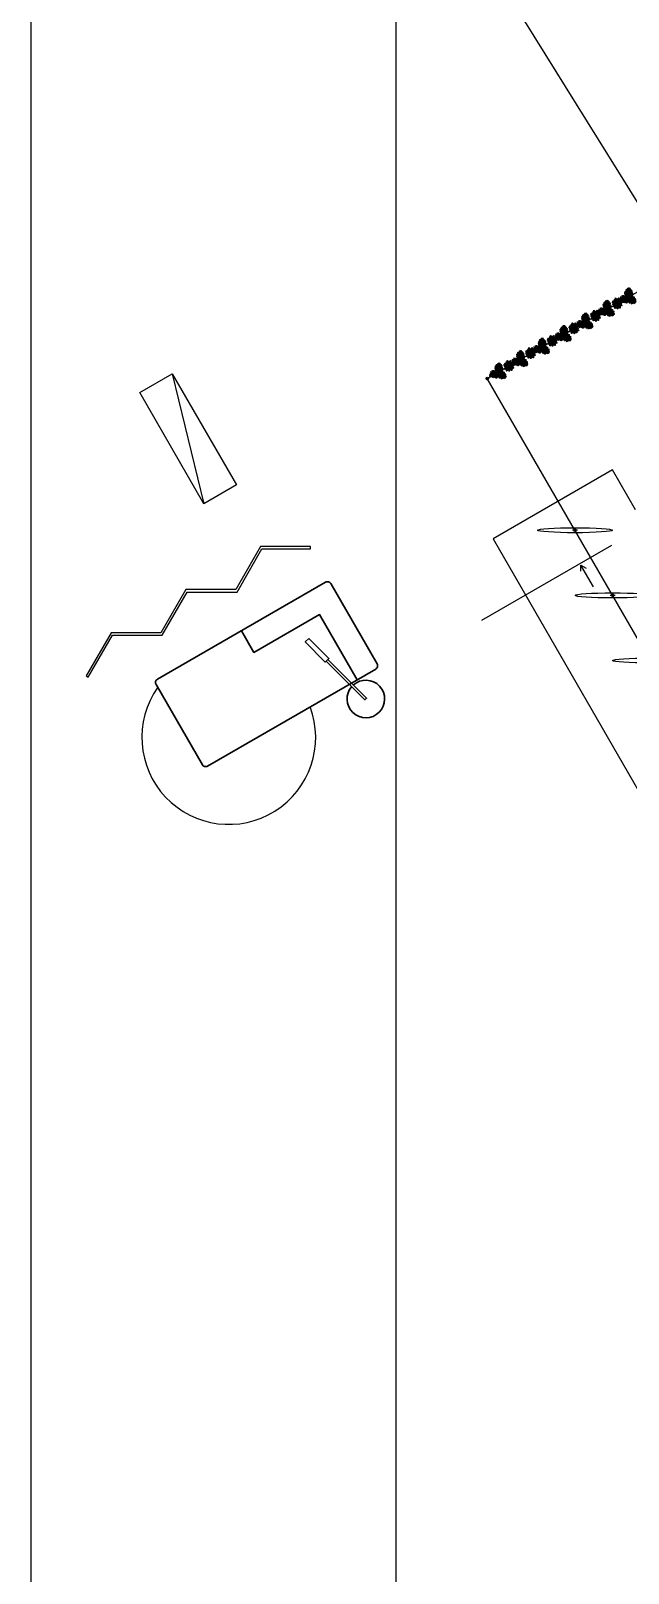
# Model space of a CAD drawing. Header units: metres. Extents: x 97 to 197, y 104 to 205.
# Drawn here: x 96.65 to 101.42, y 138.78 to 151.09 of the extents above; entities that cross this region are included whole.
import ezdxf

# ---------------------------------------------------------------- set-up
doc = ezdxf.new("R2010")
doc.units = ezdxf.units.M
doc.linetypes.add('ACAD_ISO10W100', pattern=[18, 12, -3, 0, -3])
doc.linetypes.add('ACAD_ISO12W100', pattern=[21, 12, -3, 0, -3, 0, -3])
doc.layers.get('0').update_dxf_attribs({"plot": 0})
for name, color, linetype in [('1-ALV_CORTE', 5, 'Continuous'), ('10-PROJ_SUP', 2, 'ACAD_ISO12W100'), ('11-ESQ_CORTE', 3, 'Continuous'), ('16-EIXOS', 253, 'ACAD_ISO10W100'), ('3-LAYOUT', 2, 'Continuous'), ('5-PISO', 1, 'Continuous'), ('6-VEGETAÇÃO', 104, 'Continuous'), ('7-PISO_INF', 253, 'Continuous'), ('TEXT', 1, 'Continuous')]:
    doc.layers.add(name, color=color, linetype=linetype)

# ---------------------------------------------------------------- blocks, each defined once
blk = doc.blocks.new('BRISE-VERT')
at = {"layer": '11-ESQ_CORTE', "color": 7, "ltscale": 0.01, "true_color": 0xffffff}
for p, q in [((0.02, 0), (-0.02, 0)), ((0, -0.02), (0, 0.02))]:
    blk.add_line(p, q, dxfattribs=at)
blk.add_circle((0, 0), 0.01, dxfattribs=at)
at = {"layer": '11-ESQ_CORTE', "ltscale": 0.01}
blk.add_ellipse((0, 0), major_axis=(0, -0.3), ratio=0.066667, dxfattribs=at)
blk = doc.blocks.new('*U38')
at = {"layer": '5-PISO', "ltscale": 0.1}
blk.add_circle((0.056, 0), 0.01, dxfattribs=at)
blk = doc.blocks.new('*U39')
at = {"layer": '1-ALV_CORTE', "color": 0, "linetype": 'ByBlock', "lineweight": -2, "transparency": 16777216}
for p in [(0.453, -3.7), (0.553, -3.7), (0.653, -3.7), (0.753, -3.7), (0.853, -3.7), (0.952, -3.7), (1.052, -3.7), (1.152, -3.7), (1.252, -3.7), (1.352, -3.7), (1.452, -3.7), (1.551, -3.7), (1.651, -3.7), (1.751, -3.7), (1.851, -3.7), (1.951, -3.7), (2.051, -3.7), (2.15, -3.7), (2.25, -3.7)]:
    blk.add_blockref('*U38', p, dxfattribs=at)
blk = doc.blocks.new('A$C5E6B4C6F')
at = {"layer": '6-VEGETAÇÃO', "color": 76}
for points in [[(1.62, 1.73, -2.03), (1.46, 1.92, -2.09), (1.33, 1.99, -2.14), (1.5, 1.96, -2.08)], [(1.68, 1.81, -2.09), (1.51, 1.97, -2.18), (1.41, 2.01, -2.2), (1.56, 1.99, -2.21)], [(1.72, 1.87, -2.15), (1.59, 2.02, -2.24), (1.71, 1.97, -2.22)], [(1.78, 1.95, -2.26), (1.67, 2.02, -2.3), (1.63, 2.08, -2.36), (1.73, 2.03, -2.35)], [(1.81, 1.99, -2.34), (1.74, 2.07, -2.42), (1.79, 2.06, -2.44)], [(1.81, 2, -2.35), (1.93, 1.92, -2.42), (1.89, 1.98, -2.44)], [(0.05, 1.18, -2.34), (0.02, 1.09, -2.42), (0, 1.14, -2.44)], [(0.05, 1.18, -2.35), (0.05, 1.32, -2.42), (0.02, 1.26, -2.44)], [(0.14, 1.18, -2.19), (0.15, 1.18, -2.19), (0.04, 1.19, -2.38), (0.03, 1.19, -2.38)], [(0.1, 1.18, -2.26), (0.09, 1.06, -2.3), (0.07, 0.99, -2.36), (0.06, 1.1, -2.35)], [(0.12, 1.19, -2.24), (0.12, 1.3, -2.3), (0.15, 1.39, -2.3), (0.07, 1.26, -2.36)], [(0.2, 1.17, -2.15), (0.14, 0.98, -2.24), (0.12, 1.11, -2.22)], [(0.35, 1.16, -2.03), (0.36, 1.16, -2.03), (0.15, 1.18, -2.19), (0.14, 1.18, -2.19)], [(0.26, 1.17, -2.1), (0.21, 1.32, -2.2), (0.29, 1.49, -2.21), (0.16, 1.31, -2.24)], [(0.27, 1.16, -2.09), (0.22, 0.94, -2.18), (0.24, 0.83, -2.2), (0.18, 0.97, -2.21)], [(0.36, 1.16, -2.03), (0.3, 1.3, -2.06), (0.41, 1.63, -2.18), (0.23, 1.29, -2.05)], [(0.38, 1.15, -2.03), (0.29, 0.93, -2.09), (0.29, 0.77, -2.14), (0.24, 0.94, -2.08)], [(0.48, 1.14, -2.05), (0.41, 0.91, -2.11), (0.52, 0.68, -2.19), (0.33, 0.88, -2.11)], [(0.48, 1.14, -2.05), (0.42, 1.36, -2.1), (0.48, 1.55, -2.16), (0.35, 1.33, -2.08)], [(0.76, 1.12, -2.09), (0.77, 1.12, -2.09), (0.36, 1.16, -2.03), (0.35, 1.16, -2.03)], [(0.59, 1.14, -2.07), (0.54, 1.34, -2.11), (0.63, 1.66, -2.22), (0.47, 1.34, -2.11)], [(0.61, 1.13, -2.07), (0.58, 0.95, -2.12), (0.58, 0.67, -2.2), (0.5, 0.99, -2.1)], [(0.71, 1.12, -2.08), (0.66, 1.38, -2.15), (0.75, 1.63, -2.23), (0.59, 1.38, -2.13)], [(0.8, 1.12, -2.15), (0.76, 1.29, -2.13), (0.78, 1.47, -2.22), (0.7, 1.28, -2.03)], [(1.35, 0.67, -2.08), (1.16, 0.5, -2.15), (0.89, 0.45, -2.23), (1.19, 0.44, -2.13)], [(1.4, 0.56, -2.07), (1.25, 0.41, -2.11), (0.93, 0.33, -2.22), (1.28, 0.36, -2.11)], [(1.5, 0.35, -2.03), (1.4, 0.23, -2.06), (1.06, 0.16, -2.18), (1.45, 0.17, -2.05)], [(1.48, 1.54, -2.07), (1.34, 1.66, -2.12), (1.1, 1.79, -2.2), (1.42, 1.7, -2.1)], [(1.46, 0.46, -2.05), (1.29, 0.3, -2.1), (1.1, 0.26, -2.16), (1.35, 0.26, -2.08)], [(1.56, 1.64, -2.05), (1.39, 1.82, -2.11), (1.14, 1.83, -2.19), (1.41, 1.9, -2.11)], [(1.2, 1.45, -1.07), (1.37, 1.5, -1.06), (1.42, 1.48, -1.13), (1.35, 1.54, -1)], [(1.21, 1.53, -0.98), (1.32, 1.57, -0.96), (1.42, 1.57, -1.09), (1.32, 1.62, -0.9)], [(1.54, 0.26, -2.1), (1.43, 0.14, -2.2), (1.25, 0.12, -2.21), (1.46, 0.1, -2.24)], [(1.33, 0.72, -2.09), (1.34, 0.72, -2.09), (1.51, 0.34, -2.03), (1.5, 0.34, -2.03)], [(1.5, 1.18, -1.5), (1.5, 1.37, -1.51), (1.38, 1.52, -1.66), (1.54, 1.41, -1.46)], [(1.39, 1.41, -2.09), (1.4, 1.41, -2.09), (1.64, 1.75, -2.03), (1.63, 1.75, -2.03)], [(1.39, 0.58, -2.07), (1.57, 0.64, -2.12), (1.81, 0.79, -2.2), (1.57, 0.55, -2.1)], [(1.59, 0.12, -2.24), (1.5, 0.07, -2.3), (1.4, 0.05, -2.3), (1.55, 0.05, -2.36)], [(1.43, 1.46, -2.08), (1.67, 1.37, -2.15), (1.85, 1.17, -2.23), (1.7, 1.43, -2.13)], [(1.45, 0.46, -2.05), (1.69, 0.51, -2.11), (1.83, 0.73, -2.19), (1.75, 0.46, -2.11)], [(1.49, 0.37, -2.03), (1.74, 0.4, -2.09), (1.86, 0.48, -2.14), (1.75, 0.35, -2.08)], [(1.5, 1.55, -2.07), (1.7, 1.49, -2.11), (1.93, 1.26, -2.22), (1.73, 1.55, -2.11)], [(1.5, 0.34, -2.03), (1.51, 0.34, -2.03), (1.6, 0.15, -2.19), (1.59, 0.15, -2.19)], [(1.63, 0.07, -2.35), (1.51, 0, -2.42), (1.58, 0.01, -2.44)], [(1.57, 1.2, -1.42), (1.58, 1.39, -1.42), (1.54, 1.51, -1.46), (1.61, 1.4, -1.37)], [(1.54, 0.27, -2.09), (1.75, 0.34, -2.18), (1.85, 0.41, -2.2), (1.75, 0.28, -2.21)], [(1.56, 1.65, -2.05), (1.77, 1.59, -2.1), (1.91, 1.44, -2.16), (1.78, 1.66, -2.08)], [(1.57, 0.2, -2.15), (1.76, 0.24, -2.24), (1.66, 0.16, -2.22)], [(1.58, 1.2, -1.41), (1.66, 1.11, -1.38), (1.71, 0.84, -1.51), (1.7, 1.13, -1.33)], [(1.59, 0.15, -2.19), (1.6, 0.15, -2.19), (1.65, 0.05, -2.38), (1.64, 0.05, -2.38)], [(1.65, 1.22, -1.39), (1.64, 1.4, -1.44), (1.61, 1.49, -1.46), (1.69, 1.39, -1.42)], [(1.61, 0.12, -2.26), (1.72, 0.17, -2.3), (1.79, 0.18, -2.36), (1.7, 0.12, -2.35)], [(1.63, 1.75, -2.03), (1.64, 1.75, -2.03), (1.76, 1.92, -2.19), (1.75, 1.92, -2.19)], [(1.63, 1.74, -2.03), (1.78, 1.72, -2.06), (2.01, 1.46, -2.18), (1.81, 1.78, -2.05)], [(1.63, 0.07, -2.34), (1.73, 0.09, -2.42), (1.7, 0.05, -2.44)], [(1.69, 1.82, -2.1), (1.85, 1.79, -2.2), (1.95, 1.64, -2.21), (1.87, 1.84, -2.24)], [(1.78, 1.93, -2.24), (1.87, 1.88, -2.3), (1.93, 1.8, -2.3), (1.87, 1.94, -2.36)]]:
    blk.add_3dface(points, dxfattribs=at)
at = {"layer": '6-VEGETAÇÃO'}
for points in [[(0.62, 0.6, -1.42), (0.53, 0.67, -1.47), (0.55, 0.62, -1.46)], [(0.67, 0.66, -1.39), (0.6, 0.71, -1.43), (0.56, 0.78, -1.44), (0.59, 0.66, -1.44)], [(0.84, 0.8, -1.41), (0.73, 0.84, -1.38), (0.57, 1.06, -1.51), (0.7, 0.8, -1.33)], [(0.77, 0.74, -1.39), (0.65, 0.78, -1.41), (0.58, 0.92, -1.46), (0.62, 0.75, -1.41)], [(0.7, 0.67, -1.37), (0.71, 0.67, -1.37), (0.62, 0.59, -1.43), (0.61, 0.59, -1.43)], [(0.63, 0.61, -1.42), (0.66, 0.52, -1.46), (0.61, 0.54, -1.45)], [(0.96, 0.9, -1.59), (0.81, 0.98, -1.57), (0.64, 1.18, -1.69), (0.77, 0.95, -1.52)], [(0.73, 1.12, -2.08), (0.68, 0.89, -2.15), (0.67, 0.77, -2.18), (0.64, 1.02, -2.11)], [(0.9, 0.85, -1.5), (0.74, 0.93, -1.48), (0.65, 1.05, -1.55), (0.73, 0.88, -1.43)], [(0.67, 0.64, -1.39), (0.73, 0.56, -1.43), (0.74, 0.5, -1.45), (0.68, 0.56, -1.43)], [(0.84, 0.79, -1.4), (0.85, 0.79, -1.4), (0.71, 0.67, -1.37), (0.7, 0.67, -1.37)], [(1.01, 0.95, -1.68), (0.84, 1.06, -1.67), (0.71, 1.23, -1.77), (0.8, 1.02, -1.62)], [(0.8, 1.12, -2.15), (0.76, 1, -2.15), (0.72, 0.72, -2.25), (0.71, 0.94, -2.1)], [(0.74, 0.7, -1.38), (0.8, 0.55, -1.42), (0.72, 0.62, -1.38)], [(1.07, 1.09, -2.61), (1.08, 1.09, -2.61), (0.77, 1.12, -2.09), (0.76, 1.12, -2.09)], [(0.79, 0.75, -1.39), (0.88, 0.59, -1.44), (0.94, 0.53, -1.46), (0.83, 0.57, -1.42)], [(0.88, 1.1, -2.28), (0.84, 1.25, -2.26), (0.87, 1.48, -2.37), (0.8, 1.33, -2.22)], [(0.88, 1.11, -2.29), (0.84, 1.01, -2.27), (0.8, 0.8, -2.33), (0.8, 1.02, -2.2)], [(1.07, 0.99, -1.93), (0.97, 1.06, -1.88), (0.83, 1.19, -1.96), (0.92, 1.09, -1.82)], [(1.05, 0.98, -1.78), (0.94, 1.06, -1.73), (0.83, 1.16, -1.8), (0.93, 1.04, -1.63)], [(1.04, 0.97, -1.72), (1.05, 0.97, -1.72), (0.85, 0.79, -1.4), (0.84, 0.79, -1.4)], [(0.85, 0.81, -1.42), (0.93, 0.62, -1.42), (1.01, 0.54, -1.46), (0.9, 0.6, -1.37)], [(0.95, 1.1, -2.41), (0.9, 1, -2.38), (0.86, 0.84, -2.41), (0.86, 1.01, -2.32)], [(0.95, 1.1, -2.41), (0.92, 1.22, -2.39), (0.95, 1.37, -2.47), (0.89, 1.23, -2.34)], [(0.9, 0.85, -1.5), (0.99, 0.68, -1.51), (1.16, 0.6, -1.66), (0.97, 0.62, -1.46)], [(1.08, 1.01, -2.06), (1, 1.07, -2.03), (0.91, 1.15, -2.09), (0.99, 1.06, -1.96)], [(1.19, 1.36, -1.17), (1.05, 1.4, -1.2), (0.92, 1.42, -1.28), (1.08, 1.45, -1.13)], [(1.18, 1.25, -1.36), (1.08, 1.28, -1.34), (0.94, 1.33, -1.4), (1.04, 1.31, -1.27)], [(1.29, 0.82, -2.28), (1.18, 0.72, -2.26), (0.96, 0.63, -2.37), (1.13, 0.65, -2.22)], [(1.18, 1.28, -1.27), (1, 1.34, -1.29), (0.97, 1.35, -1.32), (1.1, 1.35, -1.23)], [(0.97, 0.91, -1.6), (1.04, 0.78, -1.62), (1.2, 0.62, -1.71), (0.99, 0.77, -1.55)], [(1.2, 1.45, -1.07), (1.02, 1.52, -1.08), (0.99, 1.52, -1.23), (1.09, 1.57, -1.04)], [(1.21, 1.52, -1), (1.02, 1.6, -0.99), (1, 1.61, -1.04), (1.03, 1.63, -0.95)], [(1.18, 1.23, -1.51), (1.09, 1.26, -1.47), (1, 1.29, -1.51), (1.11, 1.27, -1.4)], [(1.25, 0.89, -2.41), (1.16, 0.8, -2.39), (1.02, 0.75, -2.47), (1.17, 0.77, -2.34)], [(1.32, 0.75, -2.15), (1.19, 0.63, -2.13), (1.02, 0.56, -2.22), (1.22, 0.58, -2.03)], [(1.18, 1.21, -1.64), (1.09, 1.24, -1.59), (1.03, 1.27, -1.6), (1.1, 1.25, -1.52)], [(1.03, 0.96, -1.7), (1.12, 0.79, -1.72), (1.18, 0.72, -1.74), (1.04, 0.85, -1.65)], [(1.21, 1.6, -0.96), (1.04, 1.66, -1.01), (1.05, 1.66, -1.04), (1.07, 1.7, -1)], [(1.11, 1.03, -2.29), (1.12, 1.03, -2.29), (1.05, 0.97, -1.72), (1.04, 0.97, -1.72)], [(1.05, 0.98, -1.79), (1.1, 0.89, -1.77), (1.22, 0.71, -1.82), (1.12, 0.85, -1.7)], [(1.37, 1.38, -2.15), (1.29, 1.48, -2.15), (1.07, 1.64, -2.25), (1.27, 1.55, -2.1)], [(1.07, 1.09, -2.61), (1.08, 1.09, -2.61), (1.17, 1.08, -3.24), (1.16, 1.08, -3.24)], [(1.07, 1, -1.93), (1.11, 0.92, -1.9), (1.2, 0.78, -1.93), (1.09, 0.92, -1.82)], [(1.23, 1.76, -0.97), (1.13, 1.78, -1), (1.08, 1.81, -1.03), (1.17, 1.82, -1.01)], [(1.08, 1.01, -2.07), (1.12, 0.93, -2.02), (1.19, 0.82, -2.02), (1.11, 0.93, -1.95)], [(1.33, 1.31, -2.29), (1.26, 1.4, -2.27), (1.1, 1.53, -2.33), (1.3, 1.43, -2.2)], [(1.28, 1.25, -2.41), (1.22, 1.35, -2.38), (1.1, 1.46, -2.41), (1.25, 1.38, -2.32)], [(1.11, 1.03, -2.29), (1.12, 1.03, -2.29), (1.17, 1.08, -2.99), (1.16, 1.08, -2.99)], [(1.41, 1.43, -2.08), (1.24, 1.6, -2.15), (1.14, 1.66, -2.18), (1.37, 1.57, -2.11)], [(1.24, 1.82, -0.99), (1.16, 1.86, -1.03), (1.2, 1.88, -1.03)], [(1.17, 1.17, -1.86), (1.18, 1.17, -1.86), (1.17, 1.1, -2.56), (1.16, 1.1, -2.56)], [(1.21, 1.16, -2.61), (1.22, 1.16, -2.61), (1.17, 1.08, -3.24), (1.16, 1.08, -3.24)], [(1.24, 1.1, -2.29), (1.24, 1.1, -2.29), (1.17, 1.08, -2.99), (1.16, 1.08, -2.99)], [(1.2, 1, -2.61), (1.21, 1, -2.61), (1.17, 1.08, -3.24), (1.16, 1.08, -3.24)], [(1.17, 1.23, -1.5), (1.22, 1.25, -1.46), (1.41, 1.25, -1.54), (1.29, 1.26, -1.4)], [(1.17, 1.17, -1.86), (1.18, 1.17, -1.86), (1.19, 1.26, -1.29), (1.18, 1.26, -1.29)], [(1.18, 1.26, -1.29), (1.19, 1.26, -1.29), (1.22, 1.53, -0.98), (1.21, 1.53, -0.98)], [(1.18, 1.3, -1.25), (1.39, 1.34, -1.25), (1.49, 1.31, -1.35), (1.39, 1.39, -1.19)], [(1.18, 1.26, -1.36), (1.25, 1.27, -1.3), (1.4, 1.28, -1.37), (1.24, 1.29, -1.2)], [(1.18, 1.21, -1.64), (1.21, 1.22, -1.6), (1.33, 1.22, -1.67), (1.21, 1.23, -1.54)], [(1.2, 1.38, -1.16), (1.36, 1.42, -1.15), (1.51, 1.39, -1.26), (1.36, 1.46, -1.1)], [(1.2, 1, -2.61), (1.21, 1, -2.61), (1.34, 0.72, -2.09), (1.33, 0.72, -2.09)], [(1.21, 1.16, -2.61), (1.22, 1.16, -2.61), (1.4, 1.41, -2.09), (1.39, 1.41, -2.09)], [(1.22, 1.62, -0.96), (1.34, 1.67, -0.99), (1.42, 1.66, -1.04), (1.34, 1.72, -0.98)], [(1.23, 1.72, -0.95), (1.23, 1.72, -0.95), (1.25, 1.84, -1), (1.24, 1.84, -1)], [(1.24, 1.75, -0.97), (1.33, 1.76, -1), (1.35, 1.75, -1.02), (1.3, 1.81, -1.01)], [(1.24, 1.1, -2.29), (1.24, 1.1, -2.29), (1.33, 1.13, -1.72), (1.32, 1.13, -1.72)], [(1.25, 0.89, -2.41), (1.37, 0.9, -2.38), (1.52, 0.94, -2.41), (1.38, 0.86, -2.32)], [(1.27, 1.11, -2.07), (1.27, 1.2, -2.02), (1.26, 1.33, -2.02), (1.28, 1.2, -1.95)], [(1.29, 1.12, -1.93), (1.29, 1.21, -1.9), (1.27, 1.37, -1.93), (1.3, 1.2, -1.82)], [(1.27, 1.11, -2.06), (1.32, 1.03, -2.03), (1.36, 0.92, -2.09), (1.33, 1.03, -1.96)], [(1.31, 1.13, -1.79), (1.31, 1.23, -1.77), (1.28, 1.44, -1.82), (1.31, 1.28, -1.7)], [(1.28, 0.83, -2.29), (1.39, 0.84, -2.27), (1.58, 0.91, -2.33), (1.4, 0.79, -2.2)], [(1.29, 1.26, -2.41), (1.4, 1.22, -2.39), (1.52, 1.12, -2.47), (1.43, 1.25, -2.34)], [(1.29, 1.12, -1.93), (1.35, 1.02, -1.88), (1.42, 0.85, -1.96), (1.38, 0.97, -1.82)], [(1.34, 1.13, -1.7), (1.33, 1.33, -1.72), (1.31, 1.42, -1.74), (1.38, 1.24, -1.65)], [(1.31, 1.13, -1.78), (1.38, 1.01, -1.73), (1.44, 0.87, -1.8), (1.39, 1.02, -1.63)], [(1.31, 0.75, -2.15), (1.44, 0.78, -2.15), (1.69, 0.88, -2.25), (1.51, 0.76, -2.1)], [(1.32, 1.32, -2.28), (1.47, 1.28, -2.26), (1.65, 1.14, -2.37), (1.56, 1.27, -2.22)], [(1.42, 1.15, -1.6), (1.41, 1.3, -1.62), (1.34, 1.52, -1.71), (1.46, 1.29, -1.55)], [(1.34, 0.69, -2.08), (1.57, 0.76, -2.15), (1.68, 0.81, -2.18), (1.48, 0.66, -2.11)], [(1.36, 1.14, -1.68), (1.47, 0.96, -1.67), (1.51, 0.76, -1.77), (1.51, 0.98, -1.62)], [(1.38, 1.38, -2.15), (1.54, 1.33, -2.13), (1.69, 1.22, -2.22), (1.56, 1.38, -2.03)], [(1.43, 1.15, -1.59), (1.53, 1.02, -1.57), (1.59, 0.76, -1.69), (1.57, 1.03, -1.52)], [(1.5, 1.18, -1.5), (1.61, 1.03, -1.48), (1.64, 0.88, -1.55), (1.64, 1.07, -1.43)], [(1.59, 1.2, -1.4), (1.59, 1.2, -1.4), (1.77, 1.25, -1.37), (1.76, 1.25, -1.37)], [(1.67, 1.22, -1.39), (1.76, 1.12, -1.41), (1.76, 0.98, -1.46), (1.8, 1.14, -1.41)], [(1.71, 1.24, -1.38), (1.73, 1.4, -1.42), (1.77, 1.3, -1.38)], [(1.76, 1.25, -1.37), (1.77, 1.25, -1.37), (1.89, 1.28, -1.43), (1.88, 1.28, -1.43)], [(1.81, 1.26, -1.39), (1.79, 1.36, -1.43), (1.8, 1.42, -1.45), (1.83, 1.34, -1.43)], [(1.79, 1.25, -1.39), (1.84, 1.17, -1.43), (1.84, 1.09, -1.44), (1.87, 1.21, -1.44)], [(1.86, 1.28, -1.42), (1.87, 1.36, -1.46), (1.9, 1.33, -1.45)], [(1.86, 1.28, -1.42), (1.92, 1.18, -1.47), (1.92, 1.23, -1.46)]]:
    blk.add_3dface(points, dxfattribs=at)
blk = doc.blocks.new('A$C67B00017')
at = {"layer": '6-VEGETAÇÃO', "color": 153}
for p, q in [((0.09, 1.2), (0.15, 1.17)), ((0.17, 1.15), (0.13, 1.1)), ((0.15, 1.22), (0.23, 1.17)), ((0.24, 1.15), (0.18, 1.07)), ((0.21, 1.23), (0.32, 1.16)), ((0.3, 1.71), (0.23, 1.68)), ((0.32, 1.14), (0.25, 1.05)), ((0.26, 1.79), (0.29, 1.73)), ((0.35, 1.67), (0.27, 1.63)), ((0.3, 1.22), (0.37, 1.14)), ((0.37, 1.13), (0.3, 1.03)), ((0.31, 1.78), (0.36, 1.69)), ((0.42, 1.62), (0.31, 1.58)), ((0.33, 1.49), (0.38, 1.43)), ((0.4, 1.39), (0.33, 1.34)), ((0.46, 1.59), (0.35, 1.54)), ((0.43, 0.86), (0.35, 0.9)), ((0.37, 1.75), (0.43, 1.64)), ((0.37, 0.76), (0.42, 0.82)), ((0.48, 1.36), (0.38, 1.3)), ((0.39, 1.19), (0.41, 1.14)), ((0.4, 1.49), (0.48, 1.39)), ((0.51, 0.9), (0.4, 0.95)), ((0.44, 1.16), (0.45, 1.13)), ((0.44, 0.77), (0.51, 0.87)), ((0.45, 1.7), (0.47, 1.6)), ((0.57, 1.32), (0.45, 1.24)), ((0.6, 0.95), (0.47, 1.02)), ((0.48, 1.47), (0.58, 1.34)), ((0.48, 0.6), (0.56, 0.62)), ((0.5, 1.63), (0.49, 1.57)), ((0.6, 1.72), (0.51, 1.72)), ((0.64, 1.29), (0.51, 1.2)), ((0.51, 0.66), (0.64, 0.69)), ((0.66, 0.99), (0.52, 1.07)), ((0.52, 0.79), (0.61, 0.93)), ((0.53, 1.58), (0.53, 1.55)), ((0.66, 1.66), (0.54, 1.65)), ((0.72, 1.58), (0.57, 1.56)), ((0.57, 0.73), (0.73, 0.75)), ((0.58, 1.84), (0.6, 1.76)), ((0.66, 2.05), (0.59, 2.06)), ((0.59, 1.43), (0.64, 1.31)), ((0.69, 1.99), (0.6, 2)), ((0.68, 1.26), (0.6, 1.19)), ((0.6, 0.62), (0.6, 0.53)), ((0.72, 1.91), (0.61, 1.93)), ((0.76, 1.52), (0.61, 1.5)), ((0.69, 1.02), (0.61, 1.09)), ((0.74, 1.86), (0.62, 1.87)), ((0.62, 0.85), (0.66, 0.97)), ((0.65, 1.81), (0.67, 1.68)), ((0.66, 2.14), (0.66, 2.08)), ((0.66, 0.8), (0.79, 0.79)), ((0.66, 0.67), (0.67, 0.56)), ((0.73, 0.25), (0.66, 0.24)), ((0.78, 0.39), (0.67, 0.37)), ((0.76, 0.31), (0.67, 0.3)), ((0.78, 1.48), (0.68, 1.45)), ((0.68, 1.36), (0.68, 1.28)), ((0.73, 1.24), (0.68, 1.19)), ((0.74, 1.05), (0.68, 1.09)), ((0.8, 0.44), (0.68, 0.42)), ((0.7, 2.1), (0.7, 2)), ((0.7, 0.93), (0.7, 1)), ((0.71, 1.75), (0.74, 1.59)), ((0.73, 1.3), (0.73, 1.26)), ((0.74, 2.05), (0.74, 1.92)), ((0.81, 1.43), (0.74, 1.41)), ((0.75, 0.99), (0.74, 1.03)), ((0.74, 0.74), (0.76, 0.59)), ((0.74, 0.16), (0.74, 0.22)), ((0.79, 1.97), (0.75, 1.87)), ((0.76, 0.84), (0.83, 0.82)), ((0.8, 1.88), (0.77, 1.84)), ((0.78, 1.66), (0.77, 1.53)), ((0.78, 0.2), (0.77, 0.3)), ((0.8, 1.82), (0.78, 1.8)), ((0.83, 1.56), (0.8, 1.49)), ((0.85, 0.96), (0.8, 0.97)), ((0.8, 0.78), (0.82, 0.63)), ((0.82, 0.26), (0.8, 0.38)), ((0.85, 0.34), (0.81, 0.44)), ((0.96, 1.73), (0.82, 1.78)), ((0.97, 1.66), (0.82, 1.71)), ((0.88, 1.41), (0.82, 1.4)), ((0.89, 1), (0.82, 1.01)), ((0.86, 0.43), (0.82, 0.47)), ((0.94, 1.83), (0.83, 1.88)), ((0.84, 1.48), (0.83, 1.45)), ((0.85, 0.49), (0.83, 0.51)), ((0.93, 1.91), (0.84, 1.95)), ((0.91, 1.37), (0.84, 1.36)), ((0.93, 1.05), (0.84, 1.06)), ((0.84, 0.89), (0.85, 0.94)), ((0.84, 0.86), (0.87, 0.85)), ((0.84, 0.8), (0.87, 0.7)), ((0.94, 1.31), (0.85, 1.31)), ((0.87, 1.48), (0.88, 1.43)), ((0.97, 1.27), (0.87, 1.27)), ((0.96, 1.08), (0.87, 1.1)), ((0.88, 0.91), (0.9, 0.98)), ((0.89, 0.83), (0.91, 0.76)), ((0.91, 1.46), (0.92, 1.38)), ((1.04, 0.66), (0.91, 0.58)), ((0.92, 0.94), (0.94, 1.04)), ((1.04, 0.59), (0.92, 0.51)), ((0.96, 2.03), (0.94, 1.95)), ((0.94, 1.42), (0.96, 1.32)), ((1.05, 0.48), (0.94, 0.42)), ((0.97, 0.99), (0.96, 1.07)), ((1.04, 0.4), (0.96, 0.35)), ((1, 1.97), (0.97, 1.84)), ((1.03, 1.89), (0.98, 1.74)), ((1.06, 1.77), (0.98, 1.67)), ((0.99, 1.36), (0.98, 1.28)), ((1, 1.05), (0.98, 1.1)), ((1.05, 1.66), (0.99, 1.62)), ((1.02, 1.59), (0.99, 1.56)), ((1.01, 1.3), (0.99, 1.26)), ((1.01, 1.1), (1, 1.12)), ((1.09, 1.37), (1.01, 1.42)), ((1.02, 1.25), (1.01, 1.23)), ((1.12, 1.97), (1.02, 2.04)), ((1.09, 1.41), (1.02, 1.47)), ((1.13, 2.03), (1.03, 2.09)), ((1.1, 1.47), (1.05, 1.52)), ((1.05, 1.04), (1.09, 1.07)), ((1.05, 0.97), (1.09, 1.04)), ((1.09, 0.74), (1.05, 0.76)), ((1.13, 2.11), (1.06, 2.16)), ((1.06, 0.9), (1.09, 0.99)), ((1.12, 0.67), (1.06, 0.7)), ((1.15, 0.56), (1.06, 0.65)), ((1.09, 0.29), (1.06, 0.37)), ((1.13, 2.17), (1.07, 2.22)), ((1.11, 1.53), (1.07, 1.56)), ((1.07, 1.08), (1.09, 1.1)), ((1.14, 0.44), (1.07, 0.58)), ((1.12, 0.36), (1.07, 0.47)), ((1.11, 1.32), (1.08, 1.31)), ((1.08, 0.85), (1.1, 0.93)), ((1.13, 1.36), (1.09, 1.34)), ((1.16, 1.42), (1.1, 1.37)), ((1.1, 1.04), (1.19, 1.01)), ((1.17, 1.49), (1.11, 1.41)), ((1.11, 1), (1.19, 0.96)), ((1.11, 0.81), (1.12, 0.86)), ((1.15, 1.91), (1.12, 1.89)), ((1.15, 1.59), (1.12, 1.54)), ((1.16, 1.54), (1.12, 1.48)), ((1.12, 0.93), (1.19, 0.91)), ((1.21, 2.04), (1.13, 1.97)), ((1.18, 1.96), (1.13, 1.94)), ((1.13, 0.88), (1.18, 0.86)), ((1.21, 2.14), (1.14, 2.03)), ((1.14, 1.81), (1.21, 1.69)), ((1.18, 2.25), (1.15, 2.2)), ((1.2, 2.2), (1.15, 2.11)), ((1.15, 1.69), (1.2, 1.65)), ((1.16, 1.62), (1.19, 1.59)), ((1.17, 1.92), (1.21, 1.76)), ((1.17, 0.29), (1.24, 0.37)), ((1.19, 1.15), (1.18, 1.17)), ((1.18, 0.2), (1.23, 0.31)), ((1.19, 0.38), (1.24, 0.41)), ((1.19, 0.14), (1.23, 0.23)), ((1.2, 1.99), (1.23, 1.87)), ((1.22, 1.12), (1.21, 1.16)), ((1.21, 0.43), (1.24, 0.45)), ((1.22, 1.68), (1.37, 1.73)), ((1.22, 0.09), (1.24, 0.14)), ((1.23, 1.76), (1.37, 1.8)), ((1.23, 0.72), (1.25, 0.76)), ((1.24, 2.05), (1.26, 1.97)), ((1.24, 1.16), (1.31, 1.23)), ((1.28, 1.08), (1.24, 1.15)), ((1.25, 1.86), (1.37, 1.9)), ((1.25, 0.65), (1.28, 0.72)), ((1.25, 0.37), (1.36, 0.32)), ((1.25, 0.32), (1.35, 0.26)), ((1.25, 0.23), (1.33, 0.19)), ((1.26, 0.78), (1.33, 0.8)), ((1.26, 0.17), (1.32, 0.13)), ((1.28, 1.94), (1.36, 1.97)), ((1.28, 1.5), (1.29, 1.46)), ((1.3, 1.57), (1.33, 1.5)), ((1.3, 0.73), (1.4, 0.76)), ((1.3, 0.55), (1.31, 0.68)), ((1.31, 1.44), (1.37, 1.42)), ((1.32, 0.69), (1.47, 0.71)), ((1.34, 1.49), (1.44, 1.45)), ((1.34, 1.13), (1.4, 1.17)), ((1.4, 1.06), (1.34, 1.11)), ((1.37, 0.46), (1.34, 0.62)), ((1.36, 1.67), (1.36, 1.54)), ((1.36, 0.63), (1.51, 0.65)), ((1.37, 1.53), (1.52, 1.49)), ((1.39, 1.11), (1.44, 1.15)), ((1.44, 1.76), (1.4, 1.6)), ((1.41, 1.58), (1.56, 1.55)), ((1.44, 1.06), (1.41, 1.1)), ((1.44, 0.41), (1.41, 0.53)), ((1.48, 1.9), (1.42, 2)), ((1.43, 0.55), (1.54, 0.57)), ((1.48, 1.83), (1.45, 1.83)), ((1.51, 1.94), (1.46, 2.04)), ((1.51, 1.8), (1.47, 1.68)), ((1.53, 1.86), (1.48, 1.86)), ((1.48, 1.66), (1.6, 1.64)), ((1.48, 0.49), (1.57, 0.5)), ((1.5, 0.37), (1.48, 0.45)), ((1.52, 0.95), (1.49, 0.92)), ((1.6, 1.92), (1.5, 1.89)), ((1.56, 2.01), (1.51, 2.09)), ((1.51, 1.41), (1.52, 1.37)), ((1.64, 2), (1.53, 1.94)), ((1.53, 1.35), (1.59, 1.32)), ((1.54, 1.72), (1.63, 1.7)), ((1.54, 1.48), (1.55, 1.41)), ((1.6, 0.95), (1.54, 0.91)), ((1.59, 2.07), (1.55, 2.14)), ((1.57, 1.83), (1.55, 1.76)), ((1.57, 1.4), (1.66, 1.34)), ((1.58, 1.08), (1.57, 1.11)), ((1.66, 2.07), (1.58, 2.01)), ((1.58, 0.88), (1.59, 0.72)), ((1.6, 1.57), (1.59, 1.44)), ((1.71, 0.93), (1.59, 0.89)), ((1.6, 1.43), (1.74, 1.38)), ((1.67, 2.12), (1.61, 2.09)), ((1.61, 0.59), (1.62, 0.62)), ((1.65, 1.04), (1.62, 1.1)), ((1.62, 0.53), (1.64, 0.58)), ((1.69, 1.65), (1.64, 1.5)), ((1.64, 0.85), (1.66, 0.7)), ((1.65, 1.48), (1.79, 1.43)), ((1.82, 0.88), (1.65, 0.87)), ((1.65, 0.45), (1.66, 0.55)), ((1.66, 1.12), (1.75, 1.24)), ((1.76, 1), (1.67, 1.1)), ((1.67, 0.56), (1.79, 0.57)), ((1.71, 0.38), (1.69, 0.5)), ((1.7, 0.52), (1.82, 0.53)), ((1.77, 1.69), (1.72, 1.57)), ((1.73, 1.55), (1.84, 1.51)), ((1.75, 1.27), (1.73, 1.29)), ((1.74, 1.11), (1.82, 1.23)), ((1.88, 1), (1.74, 1.08)), ((1.74, 0.81), (1.75, 0.69)), ((1.76, 0.33), (1.74, 0.43)), ((1.75, 0.45), (1.84, 0.46)), ((1.88, 0.83), (1.76, 0.83)), ((1.81, 1.25), (1.77, 1.3)), ((1.79, 1.6), (1.88, 1.57)), ((1.79, 0.4), (1.86, 0.4)), ((1.8, 0.31), (1.79, 0.37)), ((1.84, 1.71), (1.8, 1.63)), ((1.8, 1.31), (1.84, 1.43)), ((1.89, 1.25), (1.8, 1.3)), ((1.81, 0.77), (1.83, 0.68)), ((1.84, 1.1), (1.9, 1.2)), ((1.85, 1.32), (1.89, 1.43)), ((1.96, 1.02), (1.85, 1.08)), ((1.93, 0.78), (1.85, 0.78)), ((1.98, 1.27), (1.86, 1.3)), ((1.92, 1.1), (1.98, 1.18)), ((1.94, 1.34), (1.96, 1.43)), ((2.04, 1.3), (1.94, 1.32)), ((2.03, 1.04), (1.95, 1.08)), ((2, 1.36), (2.02, 1.42)), ((2.09, 1.33), (2.03, 1.35))]:
    blk.add_line(p, q, dxfattribs=at)
at = {"layer": '6-VEGETAÇÃO', "color": 210}
blk.add_line((1.13, 1.24), (1.25, 1.34), dxfattribs=at)
at = {"layer": '6-VEGETAÇÃO', "color": 253}
for p, q in [((1.28, 1.15), (1.35, 1.21)), ((1.35, 1.06), (1.28, 1.13))]:
    blk.add_line(p, q, dxfattribs=at)
at = {"layer": '6-VEGETAÇÃO', "color": 153}
for points in [[(0.51, 1.1), (0.34, 1.03), (0.03, 1.13), (0.01, 1.14), (0.22, 1.24), (0.48, 1.14), (0.54, 1.11)], [(0.5, 1.11), (0.25, 1.15), (0.02, 1.16)], [(0.09, 1.17), (0.06, 1.18)], [(0.08, 1.15), (0.06, 1.13)], [(0.56, 1.49), (0.38, 1.52), (0.17, 1.75), (0.15, 1.78), (0.39, 1.76), (0.56, 1.54), (0.59, 1.48)], [(0.79, 1.2), (0.56, 1.18), (0.23, 1.42), (0.2, 1.44), (0.5, 1.49), (0.77, 1.25), (0.83, 1.19)], [(0.56, 1.5), (0.37, 1.67), (0.17, 1.79)], [(0.22, 1.75), (0.19, 1.74)], [(0.79, 1.1), (0.56, 1.09), (0.26, 0.81), (0.24, 0.79), (0.54, 0.78), (0.78, 1.04), (0.84, 1.11)], [(0.23, 1.77), (0.22, 1.79)], [(0.79, 1.22), (0.5, 1.37), (0.23, 1.46)], [(0.29, 1.43), (0.26, 1.41)], [(0.79, 1.08), (0.53, 0.9), (0.27, 0.77)], [(0.3, 1.45), (0.28, 1.48)], [(0.33, 0.81), (0.3, 0.83)], [(0.34, 0.79), (0.32, 0.76)], [(0.95, 0.86), (0.86, 0.65), (0.49, 0.48), (0.46, 0.47), (0.56, 0.75), (0.89, 0.88), (0.98, 0.91)], [(0.84, 1.37), (0.64, 1.46), (0.46, 1.83), (0.45, 1.86), (0.73, 1.76), (0.86, 1.42), (0.89, 1.34)], [(0.93, 0.87), (0.67, 0.7), (0.46, 0.5)], [(0.5, 0.56), (0.46, 0.55)], [(0.85, 1.38), (0.68, 1.65), (0.48, 1.87)], [(0.52, 1.81), (0.49, 1.81)], [(0.51, 0.54), (0.52, 0.51)], [(0.55, 1.82), (0.54, 1.86)], [(0.78, 1.73), (0.64, 1.84), (0.57, 2.15), (0.56, 2.18), (0.76, 2.05), (0.8, 1.77), (0.81, 1.71)], [(0.61, 2.13), (0.58, 2.13)], [(0.79, 1.74), (0.7, 1.98), (0.59, 2.18)], [(0.63, 2.13), (0.63, 2.16)], [(0.83, 0.58), (0.7, 0.46), (0.65, 0.14), (0.65, 0.11), (0.84, 0.26), (0.86, 0.54), (0.86, 0.61)], [(0.84, 0.57), (0.77, 0.33), (0.67, 0.12)], [(0.69, 0.17), (0.67, 0.17)], [(0.71, 0.17), (0.71, 0.14)], [(1.02, 1.17), (0.88, 1.12), (0.76, 0.9), (0.76, 0.88), (0.93, 0.93), (1.02, 1.14), (1.04, 1.19)], [(1.02, 1.16), (0.9, 1), (0.77, 0.88)], [(0.97, 1.48), (0.83, 1.67), (0.85, 2.07), (0.86, 2.11), (1.06, 1.88), (1.01, 1.53), (1, 1.44)], [(0.8, 0.91), (0.78, 0.91)], [(1.02, 1.19), (0.92, 1.36), (0.81, 1.5)], [(0.83, 1.46), (0.81, 1.46)], [(0.81, 0.9), (0.81, 0.88)], [(0.84, 1.47), (0.84, 1.49)], [(0.9, 2.03), (0.87, 2.04)], [(0.99, 1.5), (0.96, 1.81), (0.88, 2.1)], [(1.02, 0.83), (0.91, 0.63), (0.99, 0.23), (1, 0.2), (1.16, 0.45), (1.07, 0.79), (1.04, 0.88)], [(0.92, 2.03), (0.93, 2.06)], [(1.09, 1.84), (1.02, 2), (1.1, 2.31), (1.11, 2.33), (1.23, 2.13), (1.13, 1.86), (1.11, 1.8)], [(1.03, 0.28), (1, 0.27)], [(1.1, 1.15), (1.19, 1.04), (1.18, 0.79), (1.17, 0.76), (1.05, 0.9), (1.07, 1.12), (1.08, 1.17)], [(1.04, 0.82), (1.06, 0.5), (1.03, 0.21)], [(1.05, 0.29), (1.06, 0.25)], [(1.07, 1.27), (1.11, 1.46), (1.12, 1.64)], [(1.21, 1.51), (1.36, 1.69), (1.36, 2.09), (1.35, 2.13), (1.14, 1.91), (1.17, 1.56), (1.18, 1.47)], [(1.11, 1.6), (1.09, 1.61)], [(1.09, 1.14), (1.11, 0.95), (1.16, 0.77)], [(1.11, 1.84), (1.14, 2.09), (1.13, 2.32)], [(1.13, 2.26), (1.11, 2.28)], [(1.14, 1.21), (1.28, 1.23), (1.5, 1.11), (1.52, 1.1), (1.34, 1.05), (1.16, 1.17), (1.11, 1.21)], [(1.12, 1.59), (1.14, 1.61)], [(1.13, 0.81), (1.13, 0.79)], [(1.26, 0.51), (1.35, 0.35), (1.3, 0.04), (1.29, 0.01), (1.16, 0.21), (1.23, 0.48), (1.25, 0.54)], [(1.15, 2.26), (1.16, 2.29)], [(1.15, 1.2), (1.33, 1.12), (1.51, 1.09)], [(1.15, 0.82), (1.17, 0.81)], [(1.23, 0.84), (1.44, 0.75), (1.63, 0.39), (1.64, 0.35), (1.35, 0.45), (1.21, 0.78), (1.19, 0.86)], [(1.2, 1.52), (1.24, 1.84), (1.32, 2.12)], [(1.27, 1.38), (1.48, 1.46), (1.69, 1.81), (1.7, 1.84), (1.41, 1.76), (1.26, 1.44), (1.22, 1.36)], [(1.22, 0.82), (1.4, 0.56), (1.61, 0.35)], [(1.25, 0.5), (1.24, 0.25), (1.27, 0.02)], [(1.25, 0.08), (1.24, 0.05)], [(1.26, 1.4), (1.46, 1.65), (1.67, 1.85)], [(1.27, 0.08), (1.29, 0.07)], [(1.41, 0.92), (1.55, 0.74), (1.95, 0.66), (1.98, 0.66), (1.82, 0.91), (1.46, 0.95), (1.37, 0.96)], [(1.4, 1.79), (1.41, 1.97), (1.62, 2.21), (1.64, 2.22), (1.65, 1.99), (1.45, 1.79), (1.39, 1.75)], [(1.41, 1.79), (1.56, 2), (1.65, 2.2)], [(1.42, 0.93), (1.72, 0.83), (1.98, 0.69)], [(1.48, 1.3), (1.71, 1.35), (1.95, 1.67), (1.97, 1.7), (1.67, 1.66), (1.48, 1.36), (1.44, 1.28)], [(1.49, 1.15), (1.7, 1.25), (2.1, 1.15), (2.13, 1.13), (1.87, 0.98), (1.53, 1.1), (1.45, 1.13)], [(1.46, 1.1), (1.48, 1.11)], [(1.46, 1.09), (1.47, 1.07)], [(1.48, 1.32), (1.7, 1.54), (1.94, 1.71)], [(1.5, 1.13), (1.82, 1.09), (2.11, 1.11)], [(1.54, 0.39), (1.55, 0.36)], [(1.56, 0.41), (1.59, 0.41)], [(1.61, 0.68), (1.77, 0.6), (1.9, 0.31), (1.91, 0.29), (1.69, 0.37), (1.59, 0.64), (1.58, 0.7)], [(1.6, 0.67), (1.73, 0.46), (1.88, 0.28)], [(1.62, 2.15), (1.61, 2.18)], [(1.61, 1.81), (1.62, 1.85)], [(1.63, 1.8), (1.66, 1.79)], [(1.66, 1.3), (1.8, 1.42), (2.12, 1.42), (2.15, 1.42), (1.98, 1.25), (1.7, 1.27), (1.63, 1.28)], [(1.64, 2.14), (1.66, 2.16)], [(1.67, 1.29), (1.92, 1.33), (2.14, 1.4)], [(1.87, 1.68), (1.89, 1.71)], [(1.89, 1.66), (1.92, 1.65)], [(1.91, 0.72), (1.92, 0.68)], [(1.92, 0.74), (1.96, 0.74)], [(2.03, 1.09), (2.07, 1.07)], [(2.04, 1.11), (2.06, 1.14)], [(2.08, 1.38), (2.09, 1.41)], [(2.09, 1.37), (2.11, 1.36)]]:
    blk.add_spline(points, degree=3, dxfattribs=at)
at = {"layer": '6-VEGETAÇÃO', "color": 210}
for points in [[(0.7, 1.14), (0.63, 1.14), (0.55, 1.14), (0.51, 1.15)], [(0.7, 1.14), (0.58, 1.1), (0.51, 1.11)], [(0.91, 1.5), (0.86, 1.52), (0.8, 1.56)], [(0.9, 1.5), (0.87, 1.54), (0.82, 1.63), (0.82, 1.66)], [(0.96, 0.79), (0.91, 0.7), (0.86, 0.66)], [(0.94, 0.75), (0.91, 0.68), (0.9, 0.59)], [(1.06, 1.15), (1.02, 1.08), (1.01, 1)], [(1.09, 1.77), (1.1, 1.7), (1.13, 1.65)], [(1.12, 1.16), (1.19, 1.08), (1.24, 1.04)], [(1.3, 0.87), (1.38, 0.92), (1.47, 0.92)], [(1.47, 0.77), (1.39, 0.85), (1.31, 0.86)], [(1.39, 1.35), (1.43, 1.35), (1.44, 1.39), (1.48, 1.4)], [(1.42, 1.37), (1.43, 1.44), (1.48, 1.46)]]:
    blk.add_spline(points, degree=3, dxfattribs=at)
at = {"layer": '6-VEGETAÇÃO', "color": 123}
for points in [[(1.02, 1.18), (0.89, 1.24), (0.79, 1.48), (0.79, 1.5), (0.96, 1.42), (1.03, 1.21), (1.04, 1.16)], [(1.06, 1.26), (1.01, 1.4), (1.09, 1.63), (1.1, 1.65), (1.18, 1.48), (1.09, 1.28), (1.07, 1.23)]]:
    blk.add_spline(points, degree=3, dxfattribs=at)
at = {"layer": '6-VEGETAÇÃO', "color": 210, "end_tangent": (0.950778, -0.309872)}
blk.add_spline([(0.96, 1.18), (0.88, 1.17), (0.81, 1.15)], degree=3, dxfattribs=at)
at = {"layer": '6-VEGETAÇÃO', "color": 253}
for points in [[(1.83, 0.32), (1.84, 0.29)], [(1.85, 0.33), (1.88, 0.33)]]:
    blk.add_spline(points, degree=3, dxfattribs=at)

msp = doc.modelspace()

# ---------------------------------------------------------------- linework, layer by layer
msp.add_lwpolyline([(96.65, 130.462), (116.65, 130.462), (116.65, 155.462), (96.65, 155.462)], close=True)
at = {"layer": '10-PROJ_SUP', "ltscale": 0.5}
msp.add_lwpolyline([(100.294, 148.316), (105.057, 151.066), (108.32, 145.415), (111.08, 145.656), (111.542, 140.377), (108.576, 140.117), (108.576, 133.934), (103.076, 137.109), (103.076, 143.497)], close=True, dxfattribs=at)
at = {"layer": '16-EIXOS', "ltscale": 0.1}
msp.add_line((100.249, 146.385), (106.802, 150.168), dxfattribs=at)
at = {"layer": '3-LAYOUT', "lineweight": 30}
for p, q in [((97.66, 145.914), (99.003, 146.689)), ((98.06, 145.221), (99.403, 145.996))]:
    msp.add_line(p, q, dxfattribs=at)
at = {"layer": '3-LAYOUT', "ltscale": 0.01}
msp.add_lwpolyline([(97.779, 148.353), (98.292, 147.465), (98.032, 147.315), (97.519, 148.203), (97.779, 148.353), (98.032, 147.315)], dxfattribs=at)
msp.add_lwpolyline([(98.881, 146.974), (98.483, 146.974), (98.285, 146.63), (97.887, 146.63), (97.688, 146.285), (97.29, 146.285), (97.091, 145.941), (97.108, 145.931), (97.301, 146.265), (97.699, 146.265), (97.898, 146.61), (98.296, 146.61), (98.495, 146.955), (98.881, 146.955)], close=True, dxfattribs=at)
at = {"layer": '3-LAYOUT', "lineweight": 30}
for points in [[(99.003, 146.689, -0.414214), (99.044, 146.678), (99.414, 146.037, -0.414214), (99.403, 145.996)], [(98.06, 145.221, -0.414214), (98.019, 145.232), (97.649, 145.873, -0.414214), (97.66, 145.914)]]:
    msp.add_lwpolyline(points, format="xyb", dxfattribs=at)
msp.add_lwpolyline([(99.255, 145.911), (98.955, 146.431), (98.431, 146.129), (98.331, 146.302)], dxfattribs=at)
for points in [[(98.868, 146.241), (98.84, 146.213), (99, 146.052), (99.029, 146.08)], [(99.021, 146.073), (99.008, 146.06), (99.317, 145.751), (99.33, 145.763)]]:
    msp.add_lwpolyline(points, close=True, dxfattribs=at)
msp.add_arc((99.324, 145.757), 0.15, 138.347, 131.5905, dxfattribs=at)
at = {"layer": '3-LAYOUT', "ltscale": 0.01}
msp.add_arc((98.23, 145.45), 0.694, 144.7984, 20.664, dxfattribs=at)
at = {"layer": '5-PISO', "ltscale": 0.02}
msp.add_lwpolyline([(108.944, 147.472, -0.267949), (108.265, 147.864), (105.922, 151.922, -0.601836), (106.485, 152.82), (106.485, 152.82), (99.564, 152.82), (101.766, 149.279), (105.162, 151.239), (108.195, 145.984)], format="xyb", dxfattribs=at)
msp.add_lwpolyline([(101.477, 147.267), (101.293, 147.585), (100.34, 147.034), (102.622, 143.081), (103.576, 141.429)], dxfattribs=at)
at = {"layer": '7-PISO_INF'}
msp.add_lwpolyline([(99.564, 152.82), (99.564, 148.007), (99.564, 138.075, 0.426655), (104.309, 133.104), (114.076, 133.104), (114.076, 152.82)], format="xyb", close=True, dxfattribs=at)
at = {"layer": 'TEXT', "ltscale": 0.1}
msp.add_line((101.141, 146.653), (101.041, 146.826), dxfattribs=at)
msp.add_lwpolyline([(101.041, 146.776), (101.041, 146.826), (101.084, 146.801)], dxfattribs=at)

# ---------------------------------------------------------------- block references
at = {"layer": '1-ALV_CORTE', "rotation": 29.99999999999981}
msp.add_blockref('*U39', (98.003, 151.265), dxfattribs=at)
at = {"layer": '3-LAYOUT', "rotation": 89.99999999999962}
for p in [(100.994, 147.104), (101.294, 146.584), (101.594, 146.064)]:
    msp.add_blockref('BRISE-VERT', p, dxfattribs=at)
at = {"layer": '6-VEGETAÇÃO', "color": 2}
for name, p, xscale, yscale, zscale, rotation in [('A$C67B00017', (101.389, 148.938), 0.03870193363619792, 0.03870193363619792, 0.03870193363619792, 155.6703905594366), ('A$C5E6B4C6F', (101.388, 148.868, 0.162), 0.06324781921347601, 0.06324781921347601, 0.06324781921347601, 29.99999999999981), ('A$C5E6B4C6F', (101.043, 148.668, 0.162), 0.06324781921347601, 0.06324781921347601, 0.06324781921347601, 29.99999999999981), ('A$C67B00017', (101.216, 148.839), 0.03870193363619792, 0.03870193363619792, 0.03870193363619792, 155.6703905594366), ('A$C5E6B4C6F', (101.215, 148.769, 0.189), 0.06324781921347601, 0.06324781921347601, 0.06324781921347601, 29.99999999999981), ('A$C5E6B4C6F', (100.87, 148.568, 0.162), 0.06324781921347601, 0.06324781921347601, 0.06324781921347601, 29.99999999999981), ('A$C67B00017', (101.043, 148.739), 0.03870193363619792, 0.03870193363619792, 0.03870193363619792, 155.6703905594366), ('A$C5E6B4C6F', (100.697, 148.468, 0.162), 0.06324781921347601, 0.06324781921347601, 0.06324781921347601, 29.99999999999981), ('A$C67B00017', (100.87, 148.639), 0.03870193363619792, 0.03870193363619792, 0.03870193363619792, 155.6703905594366), ('A$C67B00017', (100.524, 148.439), 0.03870193363619792, 0.03870193363619792, 0.03870193363619792, 155.6703905594366), ('A$C5E6B4C6F', (100.524, 148.368, 0.162), 0.06324781921347601, 0.06324781921347601, 0.06324781921347601, 29.99999999999981), ('A$C67B00017', (100.697, 148.541, 0.03), 0.03870193363619792, 0.03870193363619792, 0.03870193363619792, 155.6703905594366), ('A$C5E6B4C6F', (100.351, 148.269, 0.189), 0.06324781921347601, 0.06324781921347601, 0.06324781921347601, 29.99999999999981)]:
    msp.add_blockref(name, p, dxfattribs=dict(at, xscale=xscale, yscale=yscale, zscale=zscale, rotation=rotation))

doc.saveas('drawing.dxf')
